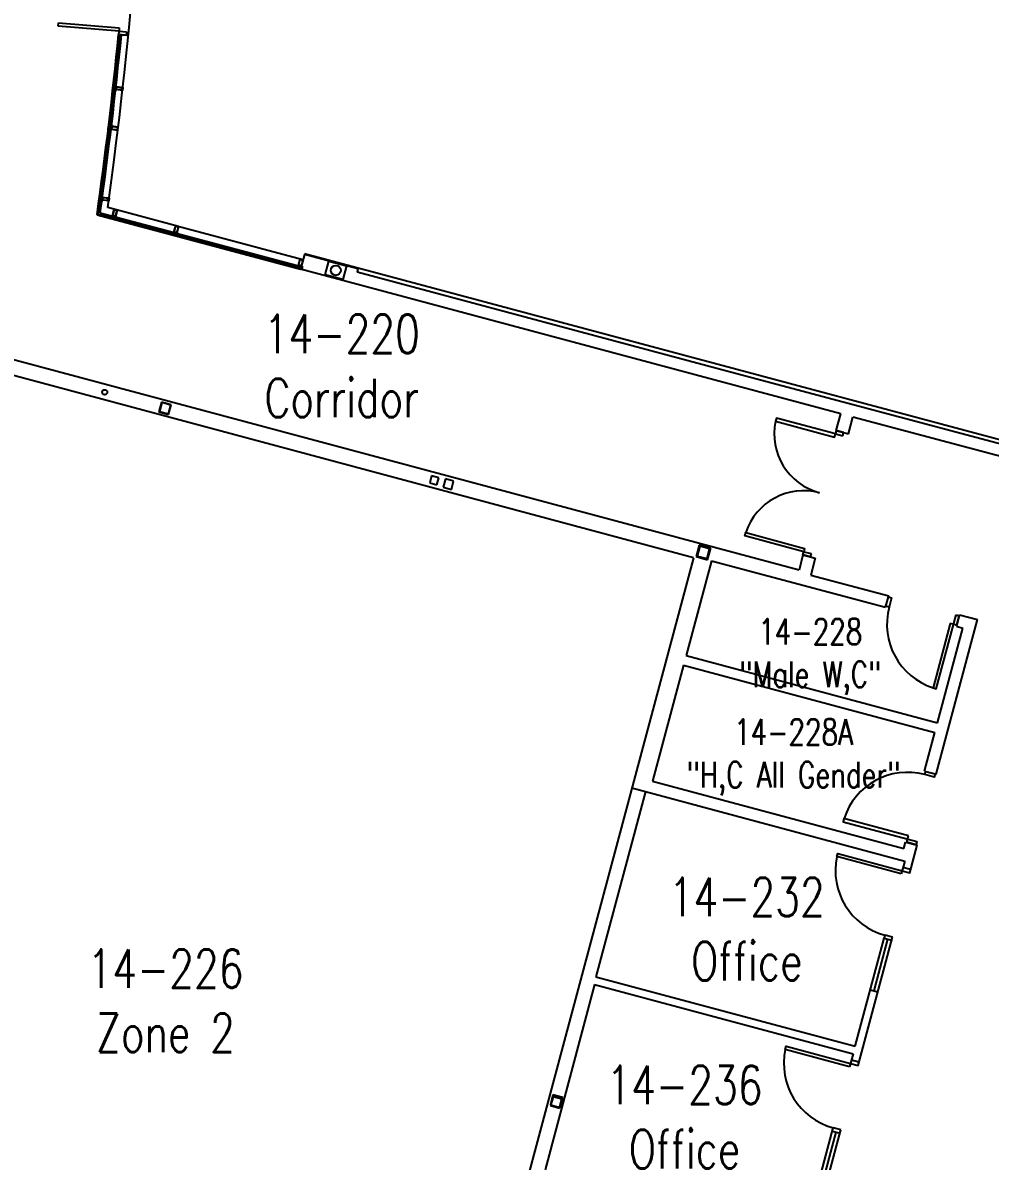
# Model space of a CAD drawing. Extents: x 11182 to 734459, y -1391328 to 152085.
# Drawn here: x 350310 to 364820, y -1370234 to -1353158 of the extents above; entities that cross this region are included whole.
import ezdxf
from ezdxf.enums import TextEntityAlignment as Align

# ---------------------------------------------------------------- set-up
doc = ezdxf.new("R2010")
doc.units = 0
doc.header["$LTSCALE"] = 500
doc.header["$MEASUREMENT"] = 0
for name, color, linetype in [('0_room_data', 7, 'CONTINUOUS'), ('1_Wall_Exist', 251, 'CONTINUOUS'), ('3_Text', 7, 'CONTINUOUS')]:
    doc.layers.add(name, color=color, linetype=linetype)
doc.styles.add('1_200', font='simplex.shx', dxfattribs={"width": 0.75, "height": 460})

# ---------------------------------------------------------------- blocks, each defined once
blk = doc.blocks.new('room_data')
at = {"layer": '3_Text', "style": '1_200', "width": 0.75}
for tag, p in [('ROOMNUM', (0, 0)), ('ROOMUSE', (0, -575))]:
    blk.add_attdef(tag, text='', height=345, dxfattribs=at).set_placement(p, align=Align.MIDDLE_CENTER)

msp = doc.modelspace()

# ---------------------------------------------------------------- linework, layer by layer
at = {"layer": '1_Wall_Exist'}
for p, q in [((350842, -1353209), (350847, -1353158)), ((351754, -1353286), (350842, -1353209)), ((350847, -1353158), (351758, -1353236)), ((351758, -1353236), (351754, -1353286)), ((351893, -1353350), (351747, -1353335)), ((351750, -1353337), (351754, -1353286)), ((351863, -1353347), (351750, -1353337)), ((351754, -1353286), (351868, -1353296)), ((351868, -1353296), (351863, -1353347)), ((351660, -1354155), (351665, -1354111)), ((351666, -1354113), (351662, -1354154)), ((351665, -1354111), (351681, -1354113)), ((351676, -1354114), (351666, -1354113)), ((351667, -1354134), (351704, -1354138)), ((351672, -1354149), (351673, -1354135)), ((351673, -1354134), (351675, -1354120)), ((351673, -1354135), (351673, -1354134)), ((351673, -1354135), (351673, -1354135)), ((351674, -1354119), (351675, -1354115)), ((351675, -1354120), (351674, -1354119)), ((351675, -1354115), (351677, -1354115)), ((351680, -1354117), (351677, -1354117)), ((351677, -1354117), (351677, -1354118)), ((351677, -1354119), (351680, -1354119)), ((351681, -1354113), (351679, -1354114)), ((351679, -1354114), (351681, -1354114)), ((351681, -1354117), (351680, -1354117)), ((351680, -1354117), (351680, -1354117)), ((351680, -1354119), (351680, -1354119)), ((351680, -1354119), (351680, -1354119)), ((351680, -1354131), (351681, -1354126)), ((351680, -1354131), (351706, -1354129)), ((351681, -1354114), (351681, -1354117)), ((351706, -1354133), (351681, -1354126)), ((351681, -1354126), (351706, -1354129)), ((351682, -1354131), (351682, -1354131)), ((351692, -1354138), (351693, -1354136)), ((351695, -1354132), (351695, -1354134)), ((351695, -1354134), (351696, -1354134)), ((351696, -1354134), (351696, -1354132)), ((351706, -1354129), (351706, -1354133)), ((351706, -1354133), (351706, -1354135)), ((351706, -1354135), (351707, -1354135)), ((351707, -1354135), (351709, -1354122)), ((351708, -1354152), (351711, -1354125)), ((351709, -1354116), (351810, -1354127)), ((351709, -1354119), (351709, -1354116)), ((351710, -1354120), (351709, -1354119)), ((351709, -1354122), (351712, -1354122)), ((351709, -1354122), (351709, -1354122)), ((351709, -1354122), (351709, -1354122)), ((351712, -1354120), (351710, -1354119)), ((351710, -1354119), (351710, -1354120)), ((351712, -1354125), (351714, -1354125)), ((351713, -1354121), (351713, -1354120)), ((351713, -1354121), (351713, -1354121)), ((351715, -1354124), (351716, -1354121)), ((351716, -1354120), (351721, -1354121)), ((351729, -1354121), (351791, -1354128)), ((351798, -1354129), (351808, -1354130)), ((351808, -1354130), (351803, -1354168)), ((351810, -1354127), (351806, -1354172)), ((351676, -1354157), (351660, -1354155)), ((351662, -1354154), (351672, -1354155)), ((351670, -1354154), (351671, -1354150)), ((351672, -1354154), (351670, -1354154)), ((351671, -1354150), (351672, -1354149)), ((351673, -1354151), (351673, -1354152)), ((351673, -1354153), (351676, -1354153)), ((351674, -1354148), (351674, -1354147)), ((351676, -1354151), (351674, -1354150)), ((351674, -1354156), (351676, -1354157)), ((351676, -1354156), (351675, -1354155)), ((351676, -1354151), (351676, -1354151)), ((351677, -1354151), (351676, -1354151)), ((351676, -1354153), (351676, -1354153)), ((351676, -1354153), (351677, -1354153)), ((351677, -1354153), (351676, -1354156)), ((351678, -1354140), (351677, -1354151)), ((351679, -1354145), (351704, -1354148)), ((351697, -1354157), (351684, -1354156)), ((351695, -1354140), (351694, -1354140)), ((351694, -1354140), (351694, -1354142)), ((351695, -1354142), (351695, -1354140)), ((351705, -1354143), (351695, -1354142)), ((351707, -1354141), (351705, -1354141)), ((351705, -1354141), (351705, -1354143)), ((351705, -1354155), (351707, -1354141)), ((351706, -1354155), (351705, -1354155)), ((351705, -1354157), (351708, -1354158)), ((351705, -1354158), (351705, -1354157)), ((351705, -1354157), (351705, -1354157)), ((351705, -1354160), (351705, -1354158)), ((351806, -1354172), (351705, -1354160)), ((351708, -1354155), (351706, -1354155)), ((351706, -1354155), (351706, -1354155)), ((351711, -1354153), (351709, -1354153)), ((351709, -1354157), (351709, -1354156)), ((351709, -1354156), (351709, -1354156)), ((351711, -1354157), (351712, -1354154)), ((351717, -1354159), (351712, -1354158)), ((351782, -1354166), (351724, -1354159)), ((351786, -1354166), (351782, -1354166)), ((351803, -1354168), (351794, -1354167)), ((351597, -1354706), (351591, -1354750)), ((351591, -1354750), (351607, -1354752)), ((351593, -1354749), (351598, -1354707)), ((351603, -1354750), (351593, -1354749)), ((351612, -1354708), (351597, -1354706)), ((351598, -1354707), (351608, -1354709)), ((351598, -1354728), (351635, -1354733)), ((351602, -1354745), (351601, -1354748)), ((351601, -1354748), (351603, -1354749)), ((351604, -1354729), (351602, -1354744)), ((351602, -1354744), (351602, -1354745)), ((351606, -1354714), (351604, -1354729)), ((351605, -1354729), (351604, -1354729)), ((351604, -1354729), (351605, -1354729)), ((351604, -1354747), (351604, -1354746)), ((351607, -1354748), (351604, -1354748)), ((351606, -1354710), (351605, -1354714)), ((351605, -1354714), (351606, -1354714)), ((351605, -1354745), (351607, -1354745)), ((351607, -1354751), (351605, -1354751)), ((351608, -1354710), (351606, -1354710)), ((351606, -1354750), (351607, -1354751)), ((351607, -1354745), (351607, -1354746)), ((351607, -1354746), (351608, -1354746)), ((351608, -1354748), (351607, -1354747)), ((351607, -1354747), (351607, -1354748)), ((351607, -1354751), (351608, -1354748)), ((351608, -1354713), (351608, -1354712)), ((351611, -1354714), (351608, -1354714)), ((351608, -1354717), (351608, -1354717)), ((351608, -1354742), (351609, -1354740)), ((351608, -1354746), (351608, -1354742)), ((351609, -1354711), (351611, -1354712)), ((351610, -1354708), (351612, -1354708)), ((351610, -1354735), (351635, -1354743)), ((351610, -1354735), (351610, -1354739)), ((351636, -1354738), (351610, -1354739)), ((351610, -1354739), (351635, -1354743)), ((351612, -1354709), (351611, -1354709)), ((351611, -1354712), (351611, -1354712)), ((351611, -1354712), (351612, -1354712)), ((351611, -1354714), (351611, -1354714)), ((351612, -1354714), (351611, -1354714)), ((351611, -1354717), (351612, -1354714)), ((351611, -1354720), (351611, -1354717)), ((351612, -1354712), (351612, -1354709)), ((351612, -1354721), (351637, -1354724)), ((351612, -1354735), (351612, -1354735)), ((351633, -1354713), (351619, -1354711)), ((351624, -1354730), (351623, -1354733)), ((351625, -1354736), (351625, -1354735)), ((351625, -1354735), (351627, -1354735)), ((351626, -1354729), (351626, -1354727)), ((351627, -1354729), (351626, -1354729)), ((351627, -1354735), (351626, -1354737)), ((351637, -1354728), (351627, -1354727)), ((351627, -1354727), (351627, -1354729)), ((351635, -1354743), (351636, -1354738)), ((351636, -1354753), (351635, -1354755)), ((351635, -1354755), (351736, -1354768)), ((351636, -1354736), (351638, -1354736)), ((351636, -1354738), (351636, -1354736)), ((351638, -1354736), (351636, -1354750)), ((351636, -1354750), (351637, -1354750)), ((351639, -1354753), (351636, -1354752)), ((351636, -1354752), (351636, -1354752)), ((351636, -1354752), (351636, -1354753)), ((351637, -1354730), (351637, -1354728)), ((351639, -1354730), (351637, -1354730)), ((351637, -1354750), (351639, -1354750)), ((351637, -1354750), (351637, -1354750)), ((351640, -1354717), (351639, -1354730)), ((351642, -1354720), (351639, -1354747)), ((351641, -1354711), (351640, -1354714)), ((351640, -1354714), (351641, -1354715)), ((351641, -1354717), (351640, -1354717)), ((351640, -1354748), (351642, -1354748)), ((351640, -1354751), (351640, -1354752)), ((351640, -1354752), (351640, -1354752)), ((351742, -1354723), (351641, -1354711)), ((351641, -1354714), (351644, -1354715)), ((351641, -1354715), (351641, -1354714)), ((351643, -1354717), (351641, -1354717)), ((351641, -1354717), (351641, -1354717)), ((351643, -1354749), (351642, -1354752)), ((351645, -1354720), (351643, -1354720)), ((351643, -1354753), (351648, -1354754)), ((351644, -1354716), (351644, -1354716)), ((351644, -1354716), (351644, -1354716)), ((351647, -1354716), (351646, -1354719)), ((351653, -1354716), (351648, -1354715)), ((351655, -1354755), (351705, -1354761)), ((351703, -1354722), (351660, -1354717)), ((351710, -1354723), (351703, -1354722)), ((351705, -1354761), (351713, -1354762)), ((351722, -1354724), (351710, -1354723)), ((351713, -1354762), (351717, -1354762)), ((351725, -1354763), (351734, -1354764)), ((351739, -1354726), (351729, -1354725)), ((351734, -1354764), (351739, -1354726)), ((351736, -1354768), (351742, -1354723)), ((351455, -1355812), (351461, -1355768)), ((351471, -1355814), (351455, -1355812)), ((351462, -1355769), (351457, -1355811)), ((351457, -1355811), (351467, -1355812)), ((351461, -1355768), (351477, -1355770)), ((351472, -1355771), (351462, -1355769)), ((351462, -1355790), (351499, -1355795)), ((351465, -1355810), (351466, -1355807)), ((351467, -1355811), (351465, -1355810)), ((351466, -1355807), (351467, -1355806)), ((351467, -1355806), (351469, -1355792)), ((351468, -1355808), (351468, -1355809)), ((351468, -1355810), (351471, -1355810)), ((351469, -1355791), (351471, -1355776)), ((351469, -1355791), (351469, -1355791)), ((351469, -1355792), (351469, -1355791)), ((351470, -1355804), (351469, -1355804)), ((351471, -1355808), (351469, -1355807)), ((351469, -1355813), (351471, -1355814)), ((351470, -1355776), (351470, -1355772)), ((351470, -1355772), (351472, -1355772)), ((351471, -1355776), (351470, -1355776)), ((351471, -1355813), (351470, -1355812)), ((351471, -1355808), (351471, -1355808)), ((351472, -1355808), (351471, -1355808)), ((351471, -1355810), (351471, -1355810)), ((351471, -1355810), (351472, -1355810)), ((351472, -1355810), (351471, -1355813)), ((351472, -1355774), (351472, -1355775)), ((351473, -1355797), (351472, -1355804)), ((351472, -1355804), (351472, -1355808)), ((351476, -1355774), (351473, -1355773)), ((351473, -1355776), (351476, -1355776)), ((351474, -1355802), (351499, -1355805)), ((351477, -1355770), (351475, -1355771)), ((351475, -1355771), (351477, -1355771)), ((351476, -1355780), (351475, -1355782)), ((351477, -1355771), (351476, -1355774)), ((351476, -1355774), (351476, -1355774)), ((351476, -1355774), (351476, -1355774)), ((351476, -1355776), (351476, -1355780)), ((351476, -1355776), (351476, -1355776)), ((351476, -1355776), (351476, -1355776)), ((351476, -1355788), (351477, -1355783)), ((351476, -1355788), (351502, -1355786)), ((351501, -1355791), (351477, -1355783)), ((351477, -1355783), (351502, -1355786)), ((351478, -1355788), (351478, -1355788)), ((351492, -1355814), (351479, -1355813)), ((351488, -1355795), (351488, -1355793)), ((351491, -1355798), (351489, -1355797)), ((351489, -1355797), (351489, -1355799)), ((351490, -1355789), (351490, -1355791)), ((351490, -1355791), (351492, -1355791)), ((351491, -1355799), (351491, -1355798)), ((351500, -1355800), (351491, -1355799)), ((351492, -1355791), (351492, -1355790)), ((351499, -1355818), (351500, -1355815)), ((351561, -1355826), (351499, -1355818)), ((351502, -1355799), (351500, -1355799)), ((351500, -1355799), (351500, -1355800)), ((351500, -1355812), (351502, -1355801)), ((351501, -1355813), (351500, -1355812)), ((351500, -1355815), (351503, -1355815)), ((351500, -1355815), (351500, -1355815)), ((351500, -1355815), (351500, -1355815)), ((351502, -1355786), (351501, -1355791)), ((351501, -1355791), (351501, -1355793)), ((351501, -1355793), (351503, -1355793)), ((351503, -1355813), (351501, -1355812)), ((351501, -1355812), (351501, -1355813)), ((351502, -1355801), (351502, -1355799)), ((351503, -1355791), (351505, -1355780)), ((351503, -1355809), (351507, -1355783)), ((351503, -1355793), (351503, -1355791)), ((351506, -1355811), (351504, -1355810)), ((351504, -1355815), (351504, -1355814)), ((351504, -1355814), (351504, -1355814)), ((351505, -1355774), (351567, -1355782)), ((351505, -1355777), (351505, -1355774)), ((351508, -1355777), (351505, -1355777)), ((351505, -1355777), (351505, -1355777)), ((351505, -1355777), (351505, -1355777)), ((351505, -1355780), (351505, -1355779)), ((351505, -1355779), (351505, -1355780)), ((351505, -1355780), (351508, -1355780)), ((351506, -1355815), (351507, -1355812)), ((351512, -1355817), (351507, -1355816)), ((351508, -1355782), (351510, -1355783)), ((351509, -1355779), (351509, -1355778)), ((351509, -1355779), (351509, -1355779)), ((351511, -1355782), (351511, -1355779)), ((351512, -1355778), (351517, -1355779)), ((351562, -1355823), (351519, -1355818)), ((351524, -1355780), (351567, -1355785)), ((351588, -1355830), (351561, -1355826)), ((351576, -1355825), (351562, -1355823)), ((351567, -1355782), (351594, -1355786)), ((351567, -1355785), (351581, -1355787)), ((351581, -1355826), (351576, -1355825)), ((351581, -1355787), (351586, -1355788)), ((351598, -1355828), (351588, -1355827)), ((351600, -1355832), (351588, -1355830)), ((351594, -1355786), (351606, -1355788)), ((351594, -1355789), (351603, -1355790)), ((351603, -1355790), (351598, -1355828)), ((351606, -1355788), (351600, -1355832)), ((351472, -1356007), (352619, -1356314)), ((352646, -1356214), (351587, -1355931)), ((351657, -1356055), (351683, -1355957)), ((351665, -1356037), (351681, -1355976)), ((351683, -1355957), (351726, -1355968)), ((351683, -1355969), (351685, -1355960)), ((351685, -1355960), (351722, -1355970)), ((351726, -1355968), (351700, -1356066)), ((351718, -1355986), (351702, -1356046)), ((351722, -1355970), (351720, -1355979)), ((351424, -1356038), (354475, -1356855)), ((351443, -1356026), (354479, -1356838)), ((351645, -1356098), (351649, -1356083)), ((351688, -1356109), (351645, -1356098)), ((351649, -1356087), (351647, -1356097)), ((351647, -1356097), (351687, -1356108)), ((351650, -1356083), (351650, -1356084)), ((351651, -1356084), (351651, -1356083)), ((351651, -1356083), (351653, -1356083)), ((351651, -1356089), (351651, -1356087)), ((351654, -1356090), (351651, -1356089)), ((351653, -1356084), (351652, -1356086)), ((351653, -1356083), (351654, -1356084)), ((351654, -1356084), (351653, -1356084)), ((351653, -1356087), (351654, -1356088)), ((351655, -1356089), (351654, -1356090)), ((351655, -1356087), (351656, -1356084)), ((351656, -1356084), (351655, -1356084)), ((351655, -1356084), (351656, -1356084)), ((351669, -1356093), (351655, -1356089)), ((351656, -1356084), (351666, -1356087)), ((351660, -1356055), (351657, -1356055)), ((351661, -1356052), (351660, -1356055)), ((351660, -1356055), (351660, -1356055)), ((351660, -1356055), (351660, -1356055)), ((351662, -1356048), (351663, -1356044)), ((351666, -1356050), (351662, -1356049)), ((351663, -1356052), (351662, -1356052)), ((351662, -1356052), (351662, -1356052)), ((351662, -1356056), (351663, -1356053)), ((351663, -1356056), (351662, -1356056)), ((351662, -1356056), (351662, -1356056)), ((351662, -1356084), (351669, -1356060)), ((351673, -1356061), (351662, -1356084)), ((351667, -1356086), (351662, -1356084)), ((351675, -1356060), (351663, -1356056)), ((351666, -1356054), (351666, -1356051)), ((351692, -1356061), (351666, -1356055)), ((351673, -1356061), (351666, -1356087)), ((351667, -1356086), (351669, -1356060)), ((351667, -1356084), (351667, -1356084)), ((351668, -1356100), (351677, -1356063)), ((351669, -1356060), (351673, -1356061)), ((351670, -1356093), (351669, -1356093)), ((351670, -1356072), (351672, -1356072)), ((351684, -1356097), (351670, -1356093)), ((351670, -1356093), (351670, -1356093)), ((351672, -1356070), (351671, -1356070)), ((351672, -1356072), (351672, -1356070)), ((351673, -1356061), (351675, -1356061)), ((351676, -1356075), (351673, -1356074)), ((351675, -1356061), (351675, -1356060)), ((351680, -1356073), (351678, -1356072)), ((351678, -1356072), (351678, -1356074)), ((351678, -1356074), (351680, -1356074)), ((351682, -1356063), (351680, -1356073)), ((351680, -1356089), (351687, -1356065)), ((351681, -1356061), (351681, -1356063)), ((351694, -1356065), (351681, -1356061)), ((351681, -1356063), (351682, -1356063)), ((351683, -1356094), (351682, -1356094)), ((351684, -1356098), (351684, -1356097)), ((351688, -1356099), (351684, -1356098)), ((351686, -1356093), (351685, -1356095)), ((351686, -1356092), (351686, -1356093)), ((351686, -1356093), (351686, -1356093)), ((351686, -1356096), (351687, -1356096)), ((351687, -1356108), (351690, -1356098)), ((351688, -1356096), (351688, -1356093)), ((351688, -1356093), (351688, -1356093)), ((351688, -1356093), (351689, -1356093)), ((351692, -1356094), (351688, -1356109)), ((351689, -1356097), (351688, -1356099)), ((351689, -1356093), (351691, -1356093)), ((351691, -1356094), (351690, -1356095)), ((351691, -1356095), (351692, -1356094)), ((351695, -1356073), (351692, -1356086)), ((351693, -1356059), (351693, -1356061)), ((351698, -1356059), (351694, -1356058)), ((351695, -1356062), (351694, -1356064)), ((351694, -1356064), (351695, -1356064)), ((351695, -1356064), (351694, -1356065)), ((351697, -1356061), (351696, -1356061)), ((351697, -1356061), (351697, -1356061)), ((351697, -1356065), (351698, -1356062)), ((351700, -1356066), (351697, -1356065)), ((351697, -1356065), (351697, -1356065)), ((351697, -1356065), (351697, -1356065)), ((351700, -1356054), (351699, -1356058)), ((352565, -1356344), (352569, -1356329)), ((352608, -1356355), (352565, -1356344)), ((352569, -1356333), (352567, -1356343)), ((352567, -1356343), (352607, -1356354)), ((352570, -1356329), (352570, -1356331)), ((352570, -1356331), (352570, -1356329)), ((352570, -1356335), (352570, -1356333)), ((352574, -1356336), (352570, -1356335)), ((352571, -1356329), (352573, -1356330)), ((352573, -1356330), (352572, -1356333)), ((352573, -1356330), (352574, -1356330)), ((352574, -1356330), (352573, -1356330)), ((352573, -1356334), (352574, -1356334)), ((352575, -1356336), (352574, -1356336)), ((352575, -1356331), (352576, -1356330)), ((352575, -1356333), (352576, -1356331)), ((352576, -1356331), (352575, -1356331)), ((352589, -1356340), (352575, -1356336)), ((352576, -1356330), (352586, -1356333)), ((352577, -1356301), (352603, -1356203)), ((352579, -1356302), (352577, -1356301)), ((352580, -1356301), (352579, -1356302)), ((352581, -1356299), (352580, -1356301)), ((352580, -1356301), (352580, -1356301)), ((352582, -1356298), (352581, -1356298)), ((352582, -1356295), (352583, -1356290)), ((352586, -1356297), (352582, -1356296)), ((352582, -1356298), (352582, -1356298)), ((352582, -1356302), (352583, -1356299)), ((352595, -1356306), (352582, -1356302)), ((352582, -1356302), (352582, -1356302)), ((352582, -1356302), (352582, -1356302)), ((352582, -1356331), (352589, -1356306)), ((352593, -1356307), (352582, -1356331)), ((352587, -1356332), (352582, -1356331)), ((352585, -1356283), (352601, -1356222)), ((352585, -1356300), (352586, -1356298)), ((352612, -1356308), (352586, -1356301)), ((352593, -1356307), (352586, -1356333)), ((352587, -1356332), (352589, -1356306)), ((352587, -1356330), (352587, -1356330)), ((352588, -1356346), (352597, -1356310)), ((352589, -1356306), (352593, -1356307)), ((352589, -1356339), (352589, -1356340)), ((352590, -1356340), (352589, -1356339)), ((352590, -1356318), (352592, -1356318)), ((352604, -1356343), (352590, -1356340)), ((352592, -1356317), (352591, -1356316)), ((352592, -1356318), (352592, -1356317)), ((352593, -1356307), (352595, -1356307)), ((352596, -1356321), (352593, -1356321)), ((352595, -1356307), (352595, -1356306)), ((352600, -1356319), (352598, -1356318)), ((352598, -1356318), (352598, -1356320)), ((352598, -1356320), (352599, -1356320)), ((352602, -1356310), (352600, -1356319)), ((352600, -1356335), (352607, -1356311)), ((352601, -1356308), (352601, -1356309)), ((352614, -1356311), (352601, -1356308)), ((352601, -1356309), (352602, -1356310)), ((352603, -1356340), (352602, -1356341)), ((352603, -1356203), (352646, -1356214)), ((352603, -1356215), (352605, -1356206)), ((352604, -1356344), (352604, -1356343)), ((352608, -1356345), (352604, -1356344)), ((352605, -1356206), (352642, -1356216)), ((352606, -1356339), (352605, -1356341)), ((352606, -1356338), (352606, -1356339)), ((352606, -1356339), (352606, -1356339)), ((352606, -1356342), (352607, -1356343)), ((352607, -1356354), (352610, -1356344)), ((352646, -1356214), (352608, -1356355)), ((352608, -1356340), (352608, -1356339)), ((352608, -1356339), (352608, -1356339)), ((352608, -1356339), (352611, -1356340)), ((352612, -1356340), (352608, -1356355)), ((352608, -1356342), (352608, -1356340)), ((352609, -1356344), (352608, -1356345)), ((352611, -1356340), (352610, -1356341)), ((352611, -1356342), (352612, -1356340)), ((352615, -1356319), (352612, -1356332)), ((352613, -1356305), (352613, -1356307)), ((352618, -1356305), (352614, -1356304)), ((352615, -1356308), (352614, -1356310)), ((352614, -1356310), (352615, -1356311)), ((352615, -1356311), (352614, -1356311)), ((352617, -1356308), (352616, -1356307)), ((352617, -1356308), (352617, -1356308)), ((352617, -1356311), (352618, -1356309)), ((352617, -1356312), (352617, -1356311)), ((352617, -1356311), (352617, -1356311)), ((352620, -1356312), (352617, -1356312)), ((354512, -1356714), (352619, -1356207)), ((352620, -1356300), (352619, -1356305)), ((352646, -1356214), (352620, -1356312)), ((352638, -1356232), (352622, -1356293)), ((352631, -1356317), (354486, -1356814)), ((352642, -1356216), (352640, -1356225)), ((354534, -1356635), (354475, -1356855)), ((355336, -1356850), (354534, -1356635)), ((371638, -1361202), (354537, -1356623)), ((354432, -1356844), (354436, -1356828)), ((354475, -1356855), (354432, -1356844)), ((354436, -1356833), (354433, -1356843)), ((354433, -1356843), (354474, -1356853)), ((354436, -1356828), (354436, -1356830)), ((354437, -1356830), (354437, -1356829)), ((354437, -1356829), (354440, -1356829)), ((354437, -1356835), (354437, -1356833)), ((354440, -1356836), (354437, -1356835)), ((354439, -1356830), (354439, -1356832)), ((354440, -1356830), (354439, -1356830)), ((354439, -1356833), (354440, -1356834)), ((354440, -1356829), (354440, -1356830)), ((354441, -1356835), (354440, -1356836)), ((354441, -1356833), (354442, -1356830)), ((354442, -1356830), (354441, -1356830)), ((354441, -1356830), (354442, -1356830)), ((354456, -1356839), (354441, -1356835)), ((354442, -1356830), (354453, -1356833)), ((354443, -1356801), (354469, -1356702)), ((354446, -1356801), (354443, -1356801)), ((354447, -1356798), (354446, -1356801)), ((354446, -1356801), (354446, -1356801)), ((354446, -1356801), (354446, -1356801)), ((354448, -1356794), (354449, -1356790)), ((354449, -1356798), (354448, -1356798)), ((354448, -1356798), (354448, -1356798)), ((354449, -1356802), (354448, -1356801)), ((354448, -1356801), (354449, -1356802)), ((354448, -1356830), (354455, -1356806)), ((354460, -1356807), (354448, -1356830)), ((354453, -1356831), (354448, -1356830)), ((354452, -1356796), (354449, -1356795)), ((354449, -1356802), (354449, -1356799)), ((354462, -1356806), (354449, -1356802)), ((354451, -1356783), (354467, -1356722)), ((354452, -1356799), (354452, -1356797)), ((354478, -1356807), (354452, -1356800)), ((354453, -1356831), (354455, -1356806)), ((354460, -1356807), (354453, -1356833)), ((354454, -1356830), (354453, -1356830)), ((354454, -1356846), (354464, -1356809)), ((354455, -1356806), (354460, -1356807)), ((354470, -1356843), (354456, -1356839)), ((354456, -1356839), (354456, -1356839)), ((354456, -1356839), (354456, -1356839)), ((354459, -1356816), (354457, -1356816)), ((354457, -1356818), (354458, -1356818)), ((354458, -1356818), (354459, -1356816)), ((354460, -1356807), (354461, -1356807)), ((354462, -1356821), (354460, -1356820)), ((354461, -1356807), (354462, -1356806)), ((354465, -1356818), (354464, -1356820)), ((354464, -1356820), (354466, -1356820)), ((354466, -1356818), (354465, -1356818)), ((354469, -1356809), (354466, -1356818)), ((354468, -1356807), (354467, -1356809)), ((354467, -1356809), (354469, -1356809)), ((354467, -1356835), (354473, -1356811)), ((354480, -1356811), (354468, -1356807)), ((354469, -1356840), (354468, -1356840)), ((354469, -1356702), (354512, -1356714)), ((354469, -1356715), (354472, -1356706)), ((354471, -1356844), (354470, -1356843)), ((354474, -1356845), (354471, -1356844)), ((354472, -1356706), (354509, -1356716)), ((354472, -1356838), (354473, -1356839)), ((354472, -1356839), (354472, -1356841)), ((354473, -1356839), (354472, -1356839)), ((354472, -1356842), (354473, -1356842)), ((354474, -1356842), (354475, -1356839)), ((354475, -1356839), (354474, -1356839)), ((354474, -1356839), (354475, -1356839)), ((354475, -1356843), (354474, -1356845)), ((354474, -1356853), (354476, -1356844)), ((354475, -1356839), (354477, -1356839)), ((354479, -1356840), (354475, -1356855)), ((362577, -1359024), (354475, -1356855)), ((354477, -1356841), (354478, -1356840)), ((354477, -1356840), (354477, -1356841)), ((354482, -1356819), (354478, -1356832)), ((354480, -1356804), (354479, -1356807)), ((354481, -1356810), (354480, -1356811)), ((354484, -1356805), (354481, -1356804)), ((354481, -1356808), (354481, -1356810)), ((354481, -1356810), (354481, -1356810)), ((354483, -1356807), (354482, -1356807)), ((354483, -1356807), (354483, -1356807)), ((354483, -1356811), (354484, -1356808)), ((354486, -1356812), (354483, -1356811)), ((354483, -1356811), (354483, -1356811)), ((354483, -1356811), (354483, -1356811)), ((354486, -1356800), (354485, -1356804)), ((354512, -1356714), (354486, -1356812)), ((354504, -1356732), (354488, -1356792)), ((354509, -1356716), (354506, -1356725)), ((355336, -1356850), (355323, -1356898)), ((360852, -1358378), (355323, -1356898)), ((361952, -1361367), (349665, -1358078)), ((360371, -1361182), (349777, -1358346)), ((369628, -1360715), (360852, -1358378)), ((352390, -1358848), (352351, -1358995)), ((352394, -1358856), (352358, -1358990)), ((352537, -1358887), (352390, -1358848)), ((352529, -1358892), (352394, -1358856)), ((352493, -1359026), (352529, -1358892)), ((352497, -1359034), (352537, -1358887)), ((352351, -1358995), (352497, -1359034)), ((352358, -1358990), (352493, -1359026)), ((362510, -1359274), (362577, -1359024)), ((362693, -1359323), (362760, -1359073)), ((369582, -1360887), (362760, -1359073)), ((362510, -1359274), (362693, -1359323)), ((356442, -1359954), (356414, -1360061)), ((356414, -1360061), (356521, -1360090)), ((356549, -1359983), (356442, -1359954)), ((356521, -1360090), (356549, -1359983)), ((356649, -1360001), (356616, -1360124)), ((356772, -1360034), (356649, -1360001)), ((356739, -1360157), (356772, -1360034)), ((356616, -1360124), (356739, -1360157)), ((360456, -1360994), (360410, -1361166)), ((360466, -1361010), (360426, -1361157)), ((360628, -1361040), (360456, -1360994)), ((360612, -1361049), (360466, -1361010)), ((360573, -1361196), (360612, -1361049)), ((360582, -1361212), (360628, -1361040)), ((360371, -1361182), (356017, -1377445)), ((360639, -1361227), (360258, -1362650)), ((360410, -1361166), (360582, -1361212)), ((360426, -1361157), (360573, -1361196)), ((360639, -1361227), (363251, -1361926)), ((362010, -1361141), (361952, -1361367)), ((362010, -1361141), (362194, -1361190)), ((362194, -1361190), (362129, -1361442)), ((362129, -1361442), (363297, -1361754)), ((363251, -1361926), (363297, -1361754)), ((364007, -1364430), (364628, -1362111)), ((364314, -1362211), (364360, -1362039)), ((364360, -1362039), (364628, -1362111)), ((364030, -1363660), (364410, -1362237)), ((364318, -1362195), (364221, -1362169)), ((364314, -1362211), (364410, -1362237)), ((360258, -1362650), (364030, -1363660)), ((360220, -1362795), (359754, -1364534)), ((360220, -1362795), (363991, -1363804)), ((363836, -1364384), (363991, -1363804)), ((359754, -1364534), (363525, -1365543)), ((363836, -1364384), (364007, -1364430)), ((359649, -1364690), (358905, -1367468)), ((359446, -1364635), (363537, -1365731)), ((363525, -1365543), (363551, -1365447)), ((363551, -1365447), (363723, -1365493)), ((363537, -1365731), (363485, -1365924)), ((363625, -1365858), (363511, -1365827)), ((362793, -1368509), (363227, -1366890)), ((363077, -1367678), (363284, -1366905)), ((358887, -1367585), (358144, -1370363)), ((358887, -1367585), (362763, -1368623)), ((358905, -1367468), (362793, -1368509)), ((363020, -1367663), (363134, -1367693)), ((362763, -1368623), (362711, -1368816)), ((362851, -1368750), (362737, -1368719)), ((358262, -1369240), (358223, -1369387)), ((358263, -1369269), (358227, -1369400)), ((358409, -1369279), (358262, -1369240)), ((358394, -1369304), (358263, -1369269)), ((358359, -1369436), (358394, -1369304)), ((358370, -1369426), (358409, -1369279)), ((358223, -1369387), (358370, -1369426)), ((358227, -1369400), (358359, -1369436)), ((362019, -1371401), (362465, -1369734)), ((362303, -1370570), (362510, -1369797))]:
    msp.add_line(p, q, dxfattribs=at)
for points in [[(351680, -1354125), (351677, -1354122), (351674, -1354148), (351678, -1354145)], [(351706, -1354133), (351679, -1354130), (351680, -1354119)], [(351686, -1354138), (351686, -1354134)], [(351685, -1354145), (351681, -1354180), (351675, -1354179), (351679, -1354145)], [(351678, -1354140), (351694, -1354142)], [(351704, -1354148), (351700, -1354182), (351694, -1354181), (351698, -1354147)], [(351636, -1354738), (351609, -1354735), (351609, -1354740), (351605, -1354743), (351608, -1354716), (351611, -1354720), (351610, -1354725), (351626, -1354727)], [(351617, -1354729), (351617, -1354733)], [(351637, -1354724), (351642, -1354689), (351636, -1354689), (351631, -1354723)], [(351475, -1355787), (351469, -1355805), (351473, -1355802)], [(351480, -1355802), (351475, -1355837), (351469, -1355836), (351474, -1355802)], [(351473, -1355797), (351489, -1355799)], [(351501, -1355791), (351475, -1355787), (351475, -1355782)], [(351481, -1355795), (351482, -1355791)], [(351499, -1355805), (351495, -1355839), (351489, -1355838), (351493, -1355804)], [(351661, -1356085), (351657, -1356088), (351683, -1356094), (351681, -1356091)], [(351675, -1356081), (351671, -1356080)], [(351686, -1356092), (351676, -1356089), (351680, -1356074)], [(351682, -1356083), (351715, -1356092), (351714, -1356098), (351680, -1356089)], [(351687, -1356065), (351720, -1356074), (351719, -1356079), (351685, -1356070)], [(352581, -1356332), (352577, -1356334), (352603, -1356341), (352601, -1356337)], [(352595, -1356328), (352591, -1356327)], [(352606, -1356338), (352595, -1356336), (352599, -1356320)], [(352602, -1356330), (352635, -1356339), (352634, -1356344), (352600, -1356335)], [(352607, -1356311), (352640, -1356320), (352639, -1356326), (352605, -1356317)], [(354448, -1356831), (354444, -1356834), (354469, -1356840), (354467, -1356837)], [(354461, -1356827), (354457, -1356826)], [(354472, -1356838), (354462, -1356835), (354466, -1356820)], [(354468, -1356829), (354502, -1356838), (354500, -1356844), (354467, -1356835)], [(354473, -1356811), (354507, -1356820), (354505, -1356825), (354472, -1356816)], [(364221, -1362169), (363963, -1363135), (364011, -1363148), (364307, -1362041)], [(364307, -1362041), (364356, -1362054), (364318, -1362195)], [(363592, -1365354), (362626, -1365096), (362613, -1365144), (363720, -1365440)], [(363720, -1365440), (363708, -1365489), (363567, -1365451), (363592, -1365354)], [(363498, -1365876), (363612, -1365906), (363723, -1365493)], [(363485, -1365924), (362519, -1365665), (362532, -1365617), (363498, -1365876)], [(363625, -1365858), (363511, -1365827)], [(362724, -1368768), (362838, -1368798), (363354, -1366872)], [(363354, -1366872), (363240, -1366842), (363227, -1366890), (363341, -1366920)], [(362711, -1368816), (361745, -1368557), (361758, -1368509), (362724, -1368768)], [(362851, -1368750), (362737, -1368719)], [(361950, -1371660), (362064, -1371690), (362579, -1369764)], [(362453, -1369782), (362567, -1369813)], [(362579, -1369764), (362465, -1369734)]]:
    msp.add_lwpolyline(points, dxfattribs=at)
for points in [[(351681, -1354140), (351681, -1354138, -0.414214), (351682, -1354137), (351691, -1354138)], [(351692, -1354135), (351683, -1354134, -0.414214), (351682, -1354133), (351682, -1354131)], [(351622, -1354733), (351613, -1354732, 0.414214), (351613, -1354733), (351612, -1354735)], [(351613, -1354726), (351613, -1354728, 0.414214), (351614, -1354728), (351623, -1354730)], [(351477, -1355797), (351477, -1355795, -0.414214), (351478, -1355794), (351487, -1355796)], [(351487, -1355792), (351478, -1355791, -0.414214), (351478, -1355790), (351478, -1355788)], [(351672, -1356075), (351670, -1356084, -0.414214), (351669, -1356084), (351667, -1356084)], [(351676, -1356086), (351674, -1356086, -0.414214), (351674, -1356085), (351676, -1356076)], [(352592, -1356321), (352590, -1356330, -0.414214), (352589, -1356331), (352587, -1356330)], [(352596, -1356332), (352594, -1356332, -0.414214), (352594, -1356331), (352596, -1356322)], [(354459, -1356821), (354456, -1356830, -0.414214), (354455, -1356830), (354453, -1356830)], [(354463, -1356832), (354461, -1356832, -0.414214), (354460, -1356831), (354462, -1356822)]]:
    msp.add_lwpolyline(points, format="xyb", dxfattribs=at)
for points in [[(351685, -1354155), (351686, -1354146), (351697, -1354148), (351696, -1354156)], [(351616, -1354686), (351612, -1354721), (351618, -1354721), (351622, -1354687)], [(351620, -1354712), (351619, -1354721), (351631, -1354722), (351632, -1354713)], [(351480, -1355812), (351481, -1355803), (351492, -1355805), (351491, -1355814)], [(351691, -1356085), (351683, -1356083), (351686, -1356071), (351694, -1356074)], [(352611, -1356331), (352603, -1356329), (352606, -1356318), (352614, -1356320)], [(354478, -1356831), (354469, -1356829), (354472, -1356817), (354481, -1356820)], [(361600, -1359136), (362484, -1359373), (362497, -1359324), (361613, -1359087)], [(362607, -1359353), (362620, -1359304), (362510, -1359274), (362497, -1359324)], [(361153, -1360806), (362036, -1361043), (362023, -1361092), (361139, -1360855)], [(362133, -1361121), (362120, -1361170), (362010, -1361141), (362023, -1361092)], [(363255, -1361911), (363293, -1361770), (363341, -1361783), (363304, -1361924)], [(363851, -1364388), (363992, -1364426), (363979, -1364474), (363838, -1364436)]]:
    msp.add_lwpolyline(points, close=True, dxfattribs=at)
at = {"layer": '1_Wall_Exist', "flags": 128}
msp.add_lwpolyline([(354899, -1356733), (355164, -1356804), (355109, -1357011), (354843, -1356940), (354899, -1356733)], dxfattribs=at)
at = {"layer": '1_Wall_Exist'}
for centre, radius in [((355004, -1356872), 75), ((351539, -1358699), 37.5)]:
    msp.add_circle(centre, radius, dxfattribs=at)
for centre, radius, start, end in [((281163, -1346269), 71083, 352.18818, 0.96341), ((281163, -1346269), 70937, 352.08414, 354.28331), ((281163, -1346269), 70954, 352.09641, 354.28331), ((281163, -1346269), 70980, 352.11452, 354.28331), ((351678, -1354114), 1.4, 173.6416, 8.6416), ((351678, -1354114), 1.57, 220.0955, 337.1877), ((351677, -1354117), 0.787, 83.6416, 173.6416), ((351677, -1354118), 0.787, 173.6416, 263.6416), ((351682, -1354118), 1.49, 83.6416, 263.6416), ((351679, -1354124), 2.02, 23.3321, 71.0232), ((351681, -1354112), 1.31, 257.29, 329.3656), ((351681, -1354113), 0.237, 278.6416, 83.6416), ((351681, -1354114), 0.254, 353.6416, 98.6416), ((351691, -1354138), 0.787, 263.6416, 353.6416), ((351692, -1354135), 0.787, 353.6416, 83.6416), ((351712, -1354125), 0.787, 83.6416, 173.6416), ((351712, -1354120), 0.787, 353.6416, 83.6416), ((351712, -1354121), 0.787, 264.1394, 354.1394), ((351714, -1354124), 0.787, 263.6416, 353.6416), ((351716, -1354121), 0.787, 83.6416, 173.6416), ((351725, -1354122), 3.92, 152.7876, 221.7128), ((351722, -1354124), 1.12, 242.8933, 14.3898), ((351725, -1354122), 1.89, 302.2622, 225.0209), ((351727, -1354125), 1.08, 148.2382, 289.0449), ((351725, -1354122), 3.92, 305.5703, 14.4955), ((351794, -1354130), 3.92, 152.7876, 221.7128), ((351792, -1354132), 1.12, 242.8933, 14.3898), ((351794, -1354130), 1.89, 302.2622, 225.0209), ((351796, -1354132), 1.08, 148.2382, 289.0449), ((351794, -1354130), 3.92, 305.5703, 14.4955), ((351673, -1354156), 1.4, 338.6416, 173.6416), ((351673, -1354156), 1.57, 10.0955, 127.1877), ((351674, -1354151), 0.787, 83.6416, 173.6416), ((351674, -1354152), 0.787, 173.6416, 263.6416), ((351676, -1354156), 0.254, 248.6416, 353.6416), ((351676, -1354158), 1.31, 17.9176, 89.9932), ((351676, -1354157), 0.237, 263.6416, 68.6416), ((351677, -1354146), 2.02, 276.26, 323.9511), ((351678, -1354153), 1.49, 83.6416, 263.6416), ((351703, -1354156), 1.94, 263.6416, 83.6416), ((351704, -1354163), 2.27, 82.6073, 137.2092), ((351707, -1354150), 2.94, 197.5386, 247.6935), ((351709, -1354152), 0.787, 173.6416, 263.6416), ((351708, -1354156), 0.787, 353.1437, 83.1437), ((351708, -1354157), 0.787, 263.6416, 353.6416), ((351711, -1354154), 0.787, 353.6416, 83.6416), ((351712, -1354157), 0.787, 173.6416, 263.6416), ((351721, -1354158), 3.92, 125.5703, 194.4955), ((351719, -1354156), 1.12, 332.8933, 104.3898), ((351721, -1354158), 1.89, 122.2622, 45.0209), ((351723, -1354156), 1.08, 58.2382, 199.0449), ((351721, -1354158), 3.92, 332.7876, 41.7128), ((351790, -1354165), 3.92, 125.5703, 194.4955), ((351788, -1354163), 1.12, 332.8933, 104.3898), ((351790, -1354165), 1.89, 122.2622, 45.0209), ((351793, -1354164), 1.08, 58.2382, 199.0449), ((351790, -1354165), 3.92, 332.7876, 41.7128), ((351604, -1354750), 1.57, 9.5546, 126.6468), ((351604, -1354750), 1.4, 338.1007, 173.1007), ((351605, -1354746), 0.787, 83.1007, 173.1007), ((351604, -1354747), 0.787, 173.1007, 263.1007), ((351609, -1354747), 1.49, 83.1007, 263.1007), ((351607, -1354750), 0.254, 248.1007, 353.1007), ((351607, -1354752), 0.237, 263.1007, 68.1007), ((351607, -1354753), 1.31, 17.3767, 89.4523), ((351609, -1354709), 1.4, 173.1007, 8.1007), ((351609, -1354709), 1.57, 219.5546, 336.6468), ((351609, -1354712), 0.787, 83.1007, 173.1007), ((351609, -1354713), 0.787, 173.1007, 263.1007), ((351608, -1354741), 2.02, 275.7191, 323.4102), ((351611, -1354719), 2.02, 22.7912, 70.4823), ((351613, -1354707), 1.31, 256.7491, 328.8247), ((351612, -1354708), 0.237, 278.1007, 83.1007), ((351612, -1354709), 0.254, 353.1007, 98.1007), ((351613, -1354713), 1.49, 83.1007, 263.1007), ((351623, -1354733), 0.787, 263.1007, 353.1007), ((351623, -1354730), 0.787, 353.1007, 83.1007), ((351638, -1354715), 1.94, 263.1007, 83.1007), ((351640, -1354722), 2.94, 99.0488, 149.2037), ((351641, -1354709), 2.27, 209.5331, 264.135), ((351640, -1354747), 0.787, 173.1007, 263.1007), ((351639, -1354751), 0.787, 352.6029, 82.6029), ((351639, -1354752), 0.787, 263.1007, 353.1007), ((351643, -1354720), 0.787, 83.1007, 173.1007), ((351642, -1354749), 0.787, 353.1007, 83.1007), ((351643, -1354752), 0.787, 173.1007, 263.1007), ((351643, -1354716), 0.787, 263.5986, 353.5986), ((351643, -1354715), 0.787, 353.1007, 83.1007), ((351646, -1354719), 0.787, 263.1007, 353.1007), ((351648, -1354716), 0.787, 83.1007, 173.1007), ((351652, -1354753), 3.92, 125.0295, 193.9547), ((351650, -1354751), 1.12, 332.3525, 103.849), ((351652, -1354753), 1.89, 121.7214, 44.4801), ((351656, -1354718), 3.92, 152.2468, 221.172), ((351654, -1354719), 1.12, 242.3525, 13.849), ((351654, -1354751), 1.08, 57.6974, 198.5041), ((351656, -1354718), 1.89, 301.7214, 224.4801), ((351652, -1354753), 3.92, 332.2468, 41.172), ((351658, -1354720), 1.08, 147.6974, 288.5041), ((351656, -1354718), 3.92, 305.0295, 13.9547), ((351721, -1354761), 3.92, 125.0295, 193.9547), ((351719, -1354759), 1.12, 332.3525, 103.849), ((351721, -1354761), 1.89, 121.7214, 44.4801), ((351725, -1354726), 3.92, 152.2468, 221.172), ((351723, -1354728), 1.12, 242.3525, 13.849), ((351723, -1354760), 1.08, 57.6974, 198.5041), ((351725, -1354726), 1.89, 301.7214, 224.4801), ((351721, -1354761), 3.92, 332.2468, 41.172), ((351727, -1354728), 1.08, 147.6974, 288.5041), ((351725, -1354726), 3.92, 305.0295, 13.9547), ((351468, -1355812), 1.4, 337.2687, 172.2687), ((351468, -1355813), 1.57, 8.7226, 125.8147), ((351469, -1355808), 0.787, 82.2687, 172.2687), ((351469, -1355809), 0.787, 172.2687, 262.2687), ((351473, -1355809), 1.49, 82.2687, 262.2687), ((351471, -1355813), 0.254, 247.2687, 352.2687), ((351471, -1355815), 1.31, 16.5447, 88.6202), ((351471, -1355814), 0.237, 262.2687, 67.2687), ((351474, -1355771), 1.57, 218.7226, 335.8147), ((351474, -1355771), 1.4, 172.2687, 7.2687), ((351473, -1355774), 0.787, 82.2687, 172.2687), ((351473, -1355775), 0.787, 172.2687, 262.2687), ((351472, -1355803), 2.02, 274.887, 322.5782), ((351478, -1355775), 1.49, 82.2687, 262.2687), ((351475, -1355781), 2.02, 21.9592, 69.6503), ((351477, -1355769), 1.31, 255.9171, 327.9926), ((351477, -1355770), 0.237, 277.2687, 82.2687), ((351477, -1355771), 0.254, 352.2687, 97.2687), ((351487, -1355793), 0.787, 352.2687, 82.2687), ((351487, -1355795), 0.787, 262.2687, 352.2687), ((351499, -1355820), 2.27, 81.2344, 135.8363), ((351498, -1355814), 1.94, 262.2687, 82.2687), ((351502, -1355808), 2.94, 196.1657, 246.3205), ((351504, -1355810), 0.787, 172.2687, 262.2687), ((351503, -1355814), 0.787, 351.7708, 81.7708), ((351503, -1355815), 0.787, 262.2687, 352.2687), ((351506, -1355811), 0.787, 352.2687, 82.2687), ((351507, -1355815), 0.787, 172.2687, 262.2687), ((351507, -1355783), 0.787, 82.2687, 172.2687), ((351508, -1355778), 0.787, 352.2687, 82.2687), ((351508, -1355779), 0.787, 262.7665, 352.7665), ((351510, -1355782), 0.787, 262.2687, 352.2687), ((351512, -1355779), 0.787, 82.2687, 172.2687), ((351516, -1355816), 3.92, 124.1974, 193.1226), ((351514, -1355813), 1.12, 331.5204, 103.0169), ((351516, -1355816), 1.89, 120.8893, 43.648), ((351520, -1355780), 3.92, 151.4147, 220.3399), ((351518, -1355782), 1.12, 241.5204, 13.0169), ((351518, -1355814), 1.08, 56.8653, 197.672), ((351520, -1355780), 1.89, 300.8893, 223.648), ((351516, -1355816), 3.92, 331.4147, 40.3399), ((351522, -1355783), 1.08, 146.8653, 287.672), ((351520, -1355780), 3.92, 304.1974, 13.1226), ((351585, -1355825), 3.92, 124.1974, 193.1226), ((351583, -1355823), 1.12, 331.5204, 103.0169), ((351585, -1355825), 1.89, 120.8893, 43.648), ((351590, -1355790), 3.92, 151.4147, 220.3399), ((351587, -1355823), 1.08, 56.8653, 197.672), ((351587, -1355791), 1.12, 241.5204, 13.0169), ((351590, -1355790), 1.89, 300.8893, 223.648), ((351585, -1355825), 3.92, 331.4147, 40.3399), ((351592, -1355792), 1.08, 146.8653, 287.672), ((351590, -1355790), 3.92, 304.1974, 13.1226), ((351683, -1355973), 1.89, 23.6331, 306.3918), ((351683, -1355973), 3.92, 234.1585, 303.0837), ((351683, -1355973), 3.92, 26.9412, 95.8664), ((351685, -1355976), 1.12, 324.2642, 95.7607), ((351686, -1355971), 1.08, 229.6091, 10.4158), ((351715, -1355984), 1.12, 54.2642, 185.7607), ((351718, -1355982), 3.92, 206.9412, 275.8664), ((351716, -1355980), 1.08, 139.6091, 280.4158), ((351718, -1355982), 3.92, 54.1585, 123.0837), ((351718, -1355982), 1.89, 203.6331, 126.3918), ((351648, -1356082), 1.31, 338.6609, 50.7364), ((351650, -1356083), 0.237, 0.0125, 165.0125), ((351650, -1356086), 1.4, 255.0125, 90.0125), ((351651, -1356083), 0.254, 75.0125, 180.0125), ((351650, -1356086), 1.57, 301.4664, 58.5585), ((351653, -1356087), 0.787, 165.0125, 255.0125), ((351654, -1356082), 1.49, 165.0125, 345.0125), ((351654, -1356087), 0.787, 255.0125, 345.0125), ((351660, -1356086), 2.02, 104.703, 152.3941), ((351661, -1356053), 0.787, 75.0125, 165.0125), ((351662, -1356049), 0.787, 165.0125, 255.0125), ((351665, -1356040), 1.89, 23.6331, 306.3918), ((351665, -1356040), 3.92, 234.1585, 303.0837), ((351662, -1356053), 0.787, 345.5103, 75.5103), ((351665, -1356040), 3.92, 26.9412, 95.8664), ((351666, -1356043), 1.12, 324.2642, 95.7607), ((351665, -1356051), 0.787, 345.0125, 75.0125), ((351666, -1356054), 0.787, 165.0125, 255.0125), ((351668, -1356039), 1.08, 229.6091, 10.4158), ((351673, -1356075), 0.787, 75.0125, 165.0125), ((351675, -1356076), 0.787, 345.0125, 75.0125), ((351682, -1356091), 2.02, 357.6308, 45.322), ((351686, -1356095), 0.787, 165.0125, 255.0125), ((351688, -1356091), 1.49, 165.0125, 345.0125), ((351687, -1356096), 0.787, 255.0125, 345.0125), ((351690, -1356097), 1.4, 60.0125, 255.0125), ((351690, -1356097), 1.57, 91.4664, 208.5585), ((351690, -1356063), 2.94, 278.9095, 329.0643), ((351691, -1356094), 0.254, 330.0125, 75.0125), ((351692, -1356061), 0.787, 255.0125, 345.0125), ((351694, -1356094), 1.31, 99.2885, 171.364), ((351692, -1356094), 0.237, 345.0125, 150.0125), ((351694, -1356059), 0.787, 75.0125, 165.0125), ((351695, -1356067), 1.94, 345.0125, 165.0125), ((351696, -1356062), 0.787, 74.5146, 164.5146), ((351697, -1356051), 1.12, 54.2642, 185.7607), ((351700, -1356050), 3.92, 206.9412, 275.8664), ((351700, -1356050), 3.92, 54.1585, 123.0837), ((351698, -1356047), 1.08, 139.6091, 280.4158), ((351697, -1356062), 0.787, 345.0125, 75.0125), ((351700, -1356050), 1.89, 203.6331, 126.3918), ((351698, -1356058), 0.787, 255.0125, 345.0125), ((351702, -1356067), 2.27, 163.9782, 218.5801), ((352568, -1356328), 1.31, 338.6609, 50.7364), ((352570, -1356329), 0.237, 0.0125, 165.0125), ((352570, -1356332), 1.4, 255.0125, 90.0125), ((352571, -1356329), 0.254, 75.0125, 180.0125), ((352570, -1356332), 1.57, 301.4664, 58.5585), ((352573, -1356333), 0.787, 165.0125, 255.0125), ((352574, -1356329), 1.49, 165.0125, 345.0125), ((352574, -1356333), 0.787, 255.0125, 345.0125), ((352580, -1356332), 2.02, 104.703, 152.3941), ((352581, -1356299), 0.787, 75.0125, 165.0125), ((352582, -1356295), 0.787, 165.0125, 255.0125), ((352582, -1356299), 0.787, 345.5103, 75.5103), ((352585, -1356287), 1.89, 23.6331, 306.3918), ((352585, -1356287), 3.92, 234.1585, 303.0837), ((352585, -1356287), 3.92, 26.9412, 95.8664), ((352586, -1356300), 0.787, 165.0125, 255.0125), ((352586, -1356289), 1.12, 324.2642, 95.7607), ((352585, -1356297), 0.787, 345.0125, 75.0125), ((352588, -1356285), 1.08, 229.6091, 10.4158), ((352593, -1356321), 0.787, 75.0125, 165.0125), ((352595, -1356322), 0.787, 345.0125, 75.0125), ((352603, -1356219), 1.89, 23.6331, 306.3918), ((352603, -1356219), 3.92, 234.1585, 303.0837), ((352603, -1356219), 3.92, 26.9412, 95.8664), ((352602, -1356338), 2.02, 357.6308, 45.322), ((352604, -1356222), 1.12, 324.2642, 95.7607), ((352606, -1356218), 1.08, 229.6091, 10.4158), ((352606, -1356342), 0.787, 165.0125, 255.0125), ((352608, -1356338), 1.49, 165.0125, 345.0125), ((352607, -1356342), 0.787, 255.0125, 345.0125), ((352610, -1356343), 1.4, 60.0125, 255.0125), ((352610, -1356343), 1.57, 91.4664, 208.5585), ((352610, -1356309), 2.94, 278.9095, 329.0643), ((352611, -1356340), 0.254, 330.0125, 75.0125), ((352612, -1356307), 0.787, 255.0125, 345.0125), ((352613, -1356340), 1.31, 99.2885, 171.364), ((352612, -1356340), 0.237, 345.0125, 150.0125), ((352614, -1356305), 0.787, 75.0125, 165.0125), ((352615, -1356313), 1.94, 345.0125, 165.0125), ((352616, -1356308), 0.787, 74.5146, 164.5146), ((352617, -1356298), 1.12, 54.2642, 185.7607), ((352620, -1356296), 3.92, 206.9412, 275.8664), ((352620, -1356296), 3.92, 54.1585, 123.0837), ((352618, -1356293), 1.08, 139.6091, 280.4158), ((352617, -1356308), 0.787, 345.0125, 75.0125), ((352620, -1356296), 1.89, 203.6331, 126.3918), ((352618, -1356304), 0.787, 255.0125, 345.0125), ((352622, -1356313), 2.27, 163.9782, 218.5801), ((352635, -1356230), 1.12, 54.2642, 185.7607), ((352638, -1356228), 3.92, 206.9412, 275.8664), ((352638, -1356228), 3.92, 54.1585, 123.0837), ((352636, -1356226), 1.08, 139.6091, 280.4158), ((352638, -1356228), 1.89, 203.6331, 126.3918), ((354435, -1356828), 1.31, 338.6609, 50.7364), ((354436, -1356828), 0.237, 0.0125, 165.0125), ((354436, -1356832), 1.4, 255.0125, 90.0125), ((354437, -1356829), 0.254, 75.0125, 180.0125), ((354436, -1356832), 1.57, 301.4664, 58.5585), ((354441, -1356828), 1.49, 165.0125, 345.0125), ((354439, -1356832), 0.787, 165.0125, 255.0125), ((354440, -1356833), 0.787, 255.0125, 345.0125), ((354446, -1356831), 2.02, 104.703, 152.3941), ((354448, -1356799), 0.787, 75.0125, 165.0125), ((354449, -1356795), 0.787, 165.0125, 255.0125), ((354452, -1356786), 3.92, 234.1585, 303.0837), ((354449, -1356799), 0.787, 345.5103, 75.5103), ((354452, -1356786), 1.89, 23.6331, 306.3918), ((354452, -1356786), 3.92, 26.9412, 95.8664), ((354452, -1356797), 0.787, 345.0125, 75.0125), ((354453, -1356800), 0.787, 165.0125, 255.0125), ((354454, -1356785), 1.08, 229.6091, 10.4158), ((354453, -1356789), 1.12, 324.2642, 95.7607), ((354459, -1356821), 0.787, 75.0125, 165.0125), ((354462, -1356822), 0.787, 345.0125, 75.0125), ((354470, -1356719), 3.92, 234.1585, 303.0837), ((354470, -1356719), 1.89, 23.6331, 306.3918), ((354470, -1356719), 3.92, 26.9412, 95.8664), ((354468, -1356837), 2.02, 357.6308, 45.322), ((354472, -1356717), 1.08, 229.6091, 10.4158), ((354471, -1356722), 1.12, 324.2642, 95.7607), ((354472, -1356841), 0.787, 165.0125, 255.0125), ((354474, -1356837), 1.49, 165.0125, 345.0125), ((354473, -1356842), 0.787, 255.0125, 345.0125), ((354477, -1356842), 1.4, 60.0125, 255.0125), ((354477, -1356842), 1.57, 91.4664, 208.5585), ((354476, -1356809), 2.94, 278.9095, 329.0643), ((354477, -1356840), 0.254, 330.0125, 75.0125), ((354478, -1356807), 0.787, 255.0125, 345.0125), ((354478, -1356840), 0.237, 345.0125, 150.0125), ((354480, -1356840), 1.31, 99.2885, 171.364), ((354480, -1356805), 0.787, 75.0125, 165.0125), ((354482, -1356813), 1.94, 345.0125, 165.0125), ((354482, -1356808), 0.787, 74.5146, 164.5146), ((354483, -1356797), 1.12, 54.2642, 185.7607), ((354486, -1356796), 3.92, 206.9412, 275.8664), ((354485, -1356793), 1.08, 139.6091, 280.4158), ((354483, -1356808), 0.787, 345.0125, 75.0125), ((354486, -1356796), 3.92, 54.1585, 123.0837), ((354486, -1356796), 1.89, 203.6331, 126.3918), ((354484, -1356804), 0.787, 255.0125, 345.0125), ((354488, -1356813), 2.27, 163.9782, 218.5801), ((354502, -1356730), 1.12, 54.2642, 185.7607), ((354504, -1356728), 3.92, 206.9412, 275.8664), ((354504, -1356728), 3.92, 54.1585, 123.0837), ((354503, -1356726), 1.08, 139.6091, 280.4158), ((354504, -1356728), 1.89, 203.6331, 126.3918), ((364270, -1362182), 1000, 165.0125, 252.1465), ((363579, -1365402), 1000, 75.0125, 162.1465), ((363498, -1365876), 1000, 167.8784, 255.0125), ((362724, -1368768), 1000, 167.8784, 255.0125)]:
    msp.add_arc(centre, radius, start, end, dxfattribs=at)
for centre, major_axis, start_param, end_param in [((362498, -1359321), (-236, -887), -1.514474, -0.003209), ((362024, -1361094), (-239, -886), 3.144754, 4.656019)]:
    msp.add_ellipse(centre, major_axis=major_axis, ratio=1, start_param=start_param, end_param=end_param, dxfattribs=at)

# ---------------------------------------------------------------- block references
at = {"layer": '0_room_data'}
for p, xscale, yscale, zscale, values in [((355095, -1357824), 1.674561601624805, 1.674561601624805, 1.674561601624805, {'ROOMNUM': '14-220', 'ROOMUSE': 'Corridor'}), ((362121, -1362289), 1.116374401083203, 1.116374401083203, 1.116374401083203, {'ROOMNUM': '14-228', 'ROOMUSE': '"Male W,C"'}), ((361869, -1363795), 1.116374401083203, 1.116374401083203, 1.116374401083203, {'ROOMNUM': '14-228A', 'ROOMUSE': '"H,C All Gender"'}), ((361169, -1366270), 1.674561601624805, 1.674561601624805, 1.674561601624805, {'ROOMNUM': '14-232', 'ROOMUSE': 'Office'}), ((352451, -1367346), 1.674561601624805, 1.674561601624805, 1.674561601624805, {'ROOMNUM': '14-226', 'ROOMUSE': 'Zone 2'}), ((360235, -1369091), 1.674561601624805, 1.674561601624805, 1.674561601624805, {'ROOMNUM': '14-236', 'ROOMUSE': 'Office'})]:
    msp.add_blockref('room_data', p, dxfattribs=dict(at, xscale=xscale, yscale=yscale, zscale=zscale)).add_auto_attribs(values)

doc.saveas('drawing.dxf')
